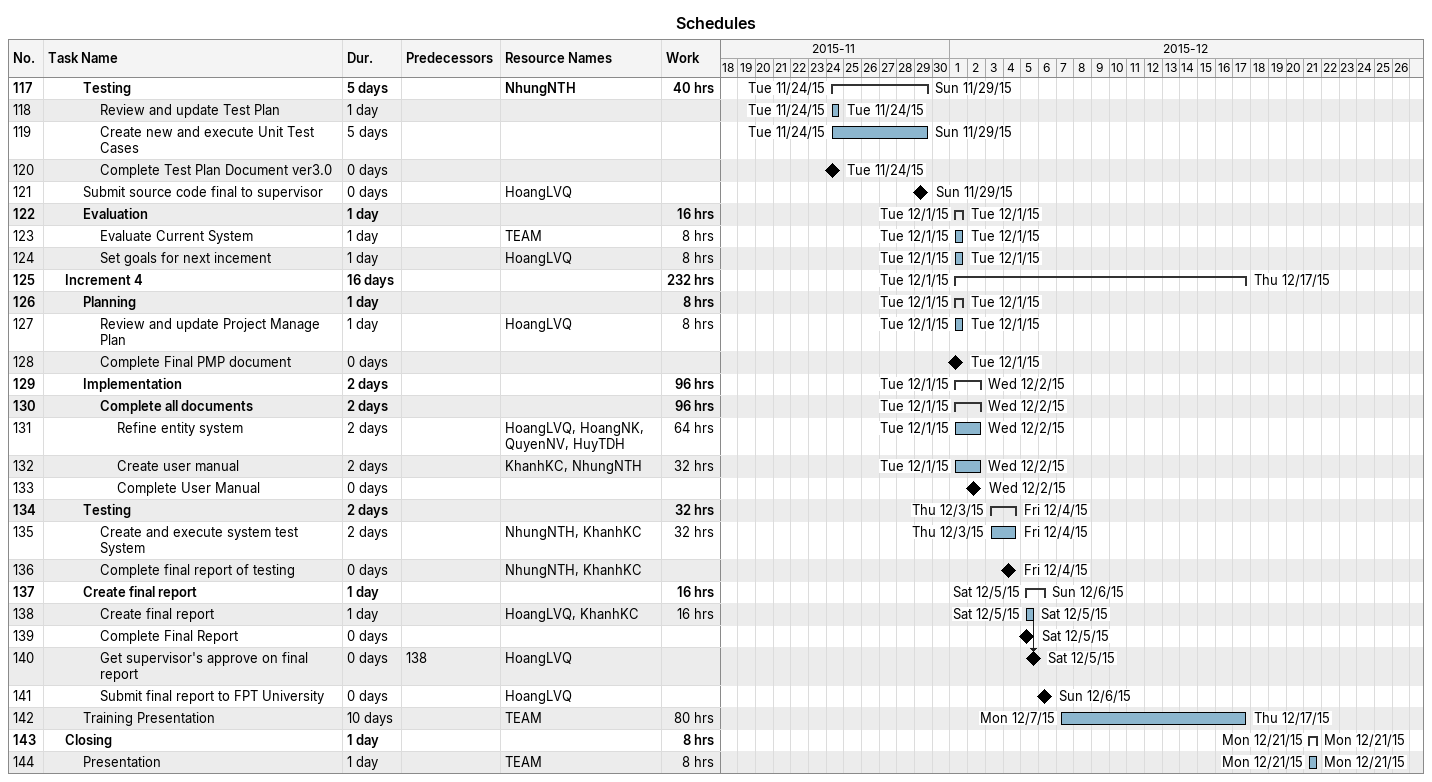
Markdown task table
Schedules

| ID | Level | Task | Duration | Start | Finish | Predecessors | Resources | Work (h) |
|---|---|---|---|---|---|---|---|---|
| 117 | 3 | **Testing** | 5d | 2015-11-24 | 2015-11-29 |  | NhungNTH | 40 |
| 118 | 4 | Review and update Test Plan | 1d | 2015-11-24 | 2015-11-24 |  |  |  |
| 119 | 4 | Create new and execute Unit Test Cases | 5d | 2015-11-24 | 2015-11-29 |  |  |  |
| 120 | 4 | Complete Test Plan Document ver3.0 | 0d | 2015-11-24 | 2015-11-24 |  |  |  |
| 121 | 3 | Submit source code final to supervisor | 0d | 2015-11-29 | 2015-11-29 |  | HoangLVQ |  |
| 122 | 3 | **Evaluation** | 1d | 2015-12-01 | 2015-12-01 |  |  | 16 |
| 123 | 4 | Evaluate Current System | 1d | 2015-12-01 | 2015-12-01 |  | TEAM | 8 |
| 124 | 4 | Set goals for next incement | 1d | 2015-12-01 | 2015-12-01 |  | HoangLVQ | 8 |
| 125 | 2 | **Increment 4** | 16d | 2015-12-01 | 2015-12-17 |  |  | 232 |
| 126 | 3 | **Planning** | 1d | 2015-12-01 | 2015-12-01 |  |  | 8 |
| 127 | 4 | Review and update Project Manage Plan | 1d | 2015-12-01 | 2015-12-01 |  | HoangLVQ | 8 |
| 128 | 4 | Complete Final PMP document | 0d | 2015-12-01 | 2015-12-01 |  |  |  |
| 129 | 3 | **Implementation** | 2d | 2015-12-01 | 2015-12-02 |  |  | 96 |
| 130 | 4 | **Complete all documents** | 2d | 2015-12-01 | 2015-12-02 |  |  | 96 |
| 131 | 5 | Refine entity system | 2d | 2015-12-01 | 2015-12-02 |  | HoangLVQ, HoangNK, QuyenNV, HuyTDH | 64 |
| 132 | 5 | Create user manual | 2d | 2015-12-01 | 2015-12-02 |  | KhanhKC, NhungNTH | 32 |
| 133 | 5 | Complete User Manual | 0d | 2015-12-02 | 2015-12-02 |  |  |  |
| 134 | 3 | **Testing** | 2d | 2015-12-03 | 2015-12-04 |  |  | 32 |
| 135 | 4 | Create and execute system test System | 2d | 2015-12-03 | 2015-12-04 |  | NhungNTH, KhanhKC | 32 |
| 136 | 4 | Complete final report of testing | 0d | 2015-12-04 | 2015-12-04 |  | NhungNTH, KhanhKC |  |
| 137 | 3 | **Create final report** | 1d | 2015-12-05 | 2015-12-06 |  |  | 16 |
| 138 | 4 | Create final report | 1d | 2015-12-05 | 2015-12-05 |  | HoangLVQ, KhanhKC | 16 |
| 139 | 4 | Complete Final Report | 0d | 2015-12-05 | 2015-12-05 |  |  |  |
| 140 | 4 | Get supervisor's approve on final report | 0d | 2015-12-05 | 2015-12-05 | 138 | HoangLVQ |  |
| 141 | 4 | Submit final report to FPT University | 0d | 2015-12-06 | 2015-12-06 |  | HoangLVQ |  |
| 142 | 3 | Training Presentation | 10d | 2015-12-07 | 2015-12-17 |  | TEAM | 80 |
| 143 | 2 | **Closing** | 1d | 2015-12-21 | 2015-12-21 |  |  | 8 |
| 144 | 3 | Presentation | 1d | 2015-12-21 | 2015-12-21 |  | TEAM | 8 |
